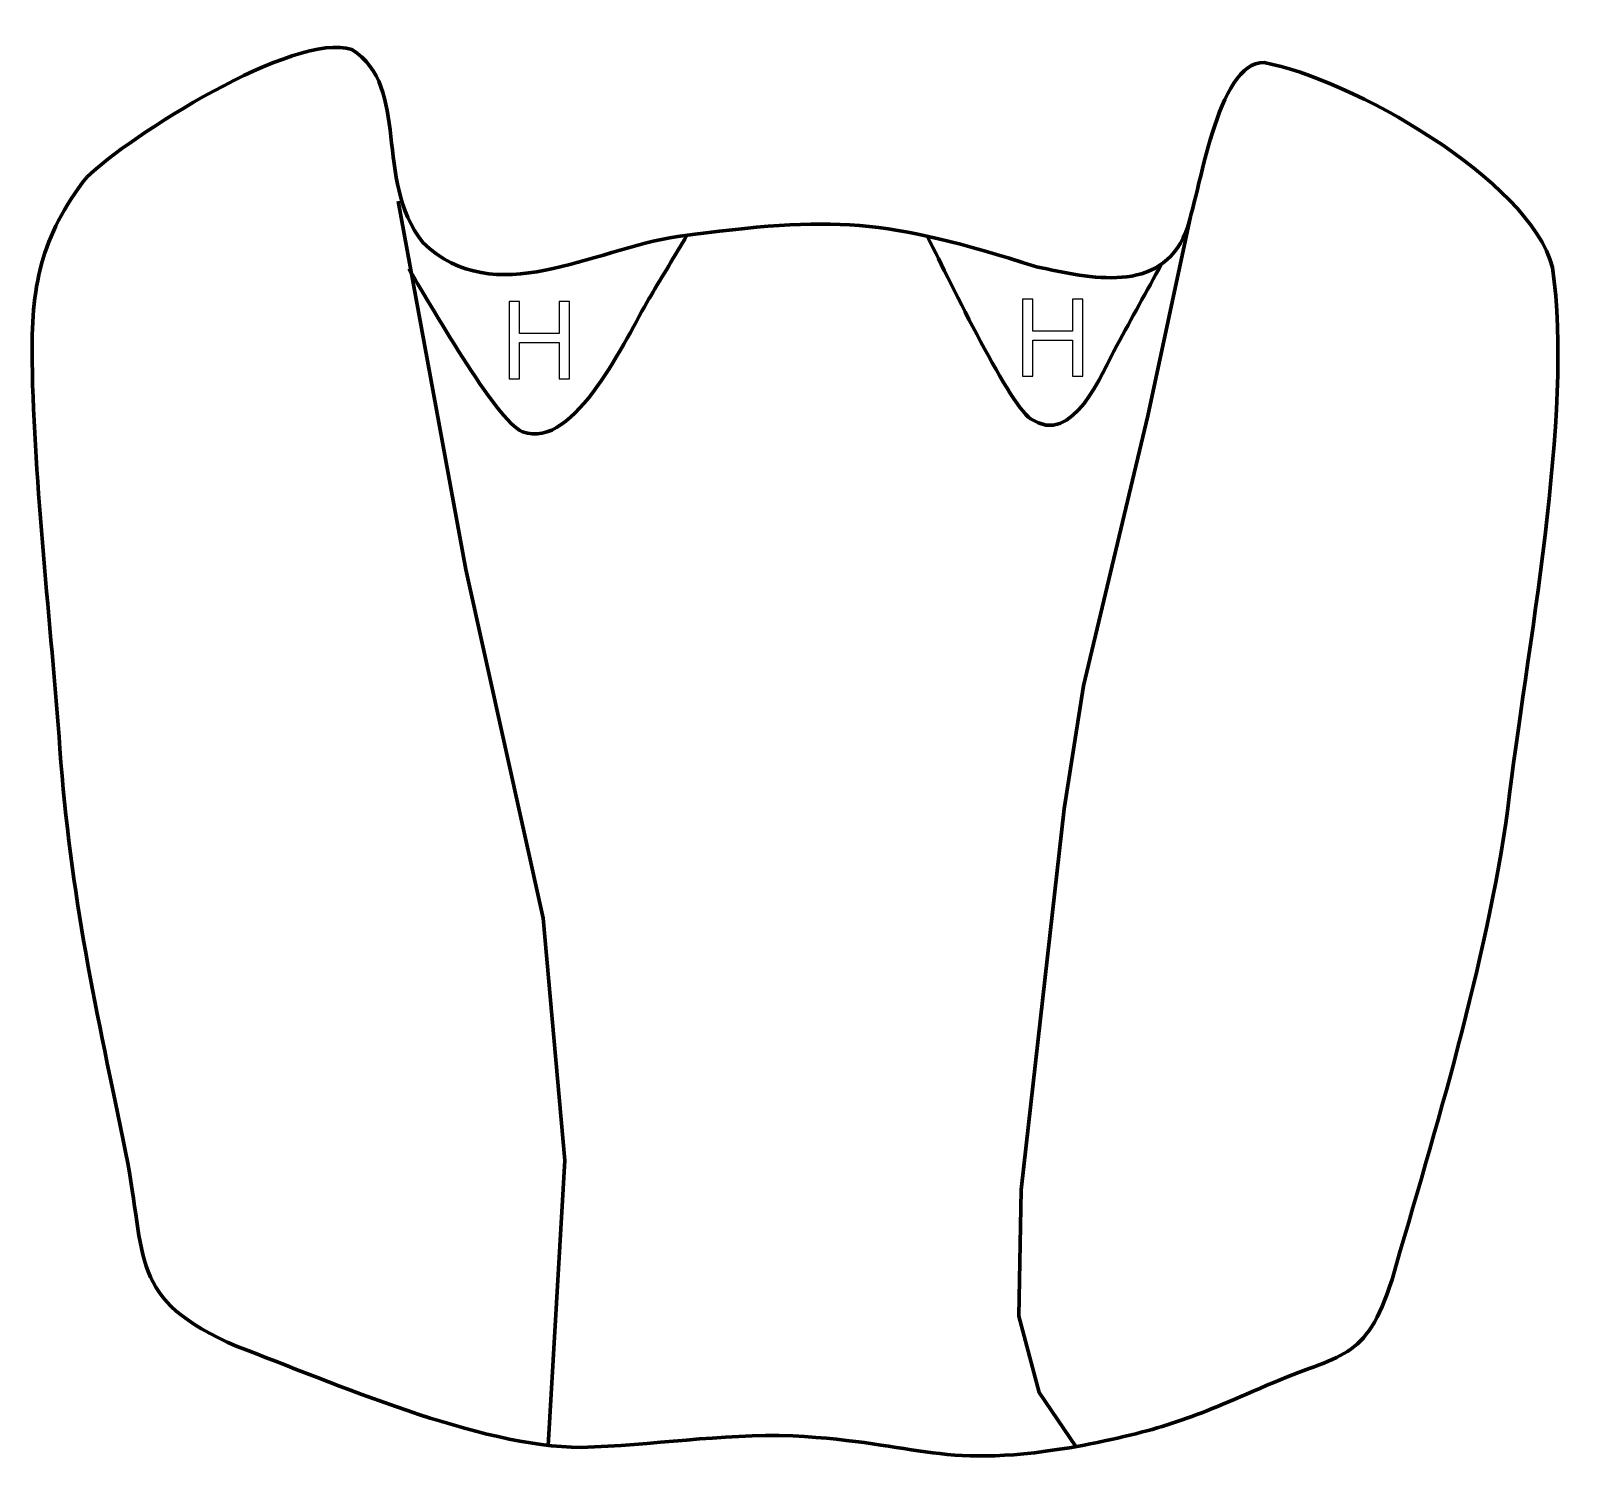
# Model space of a CAD drawing. Header units: millimetres. Extents: x -390 to -48, y 300 to 619.
import ezdxf

# ---------------------------------------------------------------- set-up
doc = ezdxf.new("R2010")
doc.units = ezdxf.units.MM
doc.header["$MEASUREMENT"] = 0
doc.layers.add('layer 2', color=7, linetype='Continuous')
doc.layers.add('layer 3', color=7, linetype='Continuous')

msp = doc.modelspace()

# ---------------------------------------------------------------- linework, layer by layer
at = {"layer": 'layer 2', "color": 142, "lineweight": 158}
for points, knots in [([(-308.7161, 581.6278), (-308.7161, 581.6278), (-293.7672, 500.0038), (-293.7672, 500.0038), (-293.7672, 500.0038), (-293.7672, 500.0038), (-276.5693, 422.7454), (-276.5693, 422.7454), (-276.5693, 422.7454), (-276.5693, 422.7454), (-271.8068, 369.0349), (-271.8068, 369.0349), (-271.8068, 369.0349), (-271.8068, 369.0349), (-275.5003, 305.8935), (-275.5003, 305.8935)], [0, 0, 0, 0, 0.2, 0.2, 0.2, 0.2, 0.4, 0.4, 0.4, 0.4, 0.6, 0.6, 0.6, 0.6, 1, 1, 1, 1]), ([(-133.0727, 578.1989), (-133.0727, 578.1989), (-142.5576, 534.0027), (-142.5576, 534.0027), (-142.5576, 534.0027), (-142.5576, 534.0027), (-156.8451, 474.2069), (-156.8451, 474.2069), (-156.8451, 474.2069), (-156.8451, 474.2069), (-161.0785, 446.9548), (-161.0785, 446.9548), (-161.0785, 446.9548), (-161.0785, 446.9548), (-170.6035, 362.5526), (-170.6035, 362.5526), (-170.6035, 362.5526), (-170.6035, 362.5526), (-171.1326, 334.5068), (-171.1326, 334.5068), (-171.1326, 334.5068), (-171.1326, 334.5068), (-166.6347, 317.5734), (-166.6347, 317.5734), (-166.6347, 317.5734), (-166.6347, 317.5734), (-158.5139, 305.6084), (-158.5139, 305.6084)], [0, 0, 0, 0, 0.125, 0.125, 0.125, 0.125, 0.25, 0.25, 0.25, 0.25, 0.375, 0.375, 0.375, 0.375, 0.5, 0.5, 0.5, 0.5, 0.625, 0.625, 0.625, 0.625, 0.75, 0.75, 0.75, 0.75, 1, 1, 1, 1]), ([(-306.4009, 566.6125), (-302.2239, 559.8789), (-287.0094, 532.7289), (-281.1621, 530.5224), (-281.1621, 530.5224), (-269.5681, 526.1475), (-258.1067, 551.5946), (-253.1366, 559.98), (-253.1366, 559.98), (-253.1366, 559.98), (-252.8264, 560.5033), (-252.8264, 560.5033), (-252.8264, 560.5033), (-250.1202, 565.0138), (-247.4321, 569.5384), (-244.7113, 574.0397)], [0, 0, 0, 0, 0.2, 0.2, 0.2, 0.2, 0.4, 0.4, 0.4, 0.4, 0.6, 0.6, 0.6, 0.6, 1, 1, 1, 1]), ([(-191.4609, 573.8544), (-187.574, 566.3375), (-173.7485, 536.9377), (-168.5291, 533.3997), (-168.5291, 533.3997), (-159.0809, 526.9953), (-152.7983, 543.4205), (-149.4028, 549.6606), (-149.4028, 549.6606), (-146.1314, 555.6728), (-142.8147, 561.6705), (-139.5066, 567.663)], [0, 0, 0, 0, 0.25, 0.25, 0.25, 0.25, 0.5, 0.5, 0.5, 0.5, 1, 1, 1, 1])]:
    msp.add_open_spline(points, degree=3, knots=knots, dxfattribs=at)
at = {"layer": 'layer 2', "color": 142}
for points in [[(-284.1059, 542.266), (-284.1059, 542.266), (-284.1059, 559.3417), (-284.1059, 559.3417), (-284.1059, 559.3417), (-284.1059, 559.3417), (-281.8403, 559.3417), (-281.8403, 559.3417), (-281.8403, 559.3417), (-281.8403, 559.3417), (-281.8403, 552.3063), (-281.8403, 552.3063), (-281.8403, 552.3063), (-281.8403, 552.3063), (-273.0163, 552.3063), (-273.0163, 552.3063), (-273.0163, 552.3063), (-273.0163, 552.3063), (-273.0163, 559.3417), (-273.0163, 559.3417), (-273.0163, 559.3417), (-273.0163, 559.3417), (-270.7506, 559.3417), (-270.7506, 559.3417), (-270.7506, 559.3417), (-270.7506, 559.3417), (-270.7506, 542.266), (-270.7506, 542.266), (-270.7506, 542.266), (-270.7506, 542.266), (-273.0163, 542.266), (-273.0163, 542.266), (-273.0163, 542.266), (-273.0163, 542.266), (-273.0163, 550.303), (-273.0163, 550.303), (-273.0163, 550.303), (-273.0163, 550.303), (-281.8403, 550.303), (-281.8403, 550.303), (-281.8403, 550.303), (-281.8403, 550.303), (-281.8403, 542.266), (-281.8403, 542.266), (-281.8403, 542.266), (-281.8403, 542.266), (-284.1059, 542.266), (-284.1059, 542.266)], [(-170.335, 542.7951), (-170.335, 542.7951), (-170.335, 559.8708), (-170.335, 559.8708), (-170.335, 559.8708), (-170.335, 559.8708), (-168.0694, 559.8708), (-168.0694, 559.8708), (-168.0694, 559.8708), (-168.0694, 559.8708), (-168.0694, 552.8354), (-168.0694, 552.8354), (-168.0694, 552.8354), (-168.0694, 552.8354), (-159.2454, 552.8354), (-159.2454, 552.8354), (-159.2454, 552.8354), (-159.2454, 552.8354), (-159.2454, 559.8708), (-159.2454, 559.8708), (-159.2454, 559.8708), (-159.2454, 559.8708), (-156.9797, 559.8708), (-156.9797, 559.8708), (-156.9797, 559.8708), (-156.9797, 559.8708), (-156.9797, 542.7951), (-156.9797, 542.7951), (-156.9797, 542.7951), (-156.9797, 542.7951), (-159.2454, 542.7951), (-159.2454, 542.7951), (-159.2454, 542.7951), (-159.2454, 542.7951), (-159.2454, 550.8321), (-159.2454, 550.8321), (-159.2454, 550.8321), (-159.2454, 550.8321), (-168.0694, 550.8321), (-168.0694, 550.8321), (-168.0694, 550.8321), (-168.0694, 550.8321), (-168.0694, 542.7951), (-168.0694, 542.7951), (-168.0694, 542.7951), (-168.0694, 542.7951), (-170.335, 542.7951), (-170.335, 542.7951)]]:
    msp.add_open_spline(points, degree=3, knots=[0, 0, 0, 0, 0.07692308, 0.07692308, 0.07692308, 0.07692308, 0.15384615, 0.15384615, 0.15384615, 0.15384615, 0.23076923, 0.23076923, 0.23076923, 0.23076923, 0.30769231, 0.30769231, 0.30769231, 0.30769231, 0.38461538, 0.38461538, 0.38461538, 0.38461538, 0.46153846, 0.46153846, 0.46153846, 0.46153846, 0.53846154, 0.53846154, 0.53846154, 0.53846154, 0.61538462, 0.61538462, 0.61538462, 0.61538462, 0.69230769, 0.69230769, 0.69230769, 0.69230769, 0.76923077, 0.76923077, 0.76923077, 0.76923077, 0.84615385, 0.84615385, 0.84615385, 0.84615385, 1, 1, 1, 1], dxfattribs=at)
at = {"layer": 'layer 3', "color": 242, "lineweight": 158}
msp.add_open_spline([(-377.7458, 586.9527), (-368.4723, 595.9708), (-331.6762, 619.3478), (-319.0045, 615.2162), (-319.0045, 615.2162), (-305.8598, 606.8037), (-314.3587, 586.4933), (-303.2389, 572.4284), (-303.2389, 572.4284), (-287.2504, 557.1082), (-265.8931, 570.9616), (-246.7401, 573.7667), (-246.7401, 573.7667), (-211.721, 578.5264), (-200.8877, 577.6981), (-167.2246, 567.0795), (-167.2246, 567.0795), (-155.2118, 564.5264), (-139.8229, 560.8382), (-134.1357, 574.7375), (-134.1357, 574.7375), (-130.988, 583.1488), (-127.3103, 612.6689), (-116.7614, 612.3036), (-116.7614, 612.3036), (-97.8545, 608.8385), (-58.0054, 586.5412), (-52.8473, 566.927), (-52.8473, 566.927), (-48.0448, 534.4303), (-58.7595, 481.1427), (-62.732, 447.0033), (-62.732, 447.0033), (-67.5344, 412.4727), (-78.678, 376.2324), (-88.4185, 342.6567), (-88.4185, 342.6567), (-94.2989, 324.2288), (-99.5846, 326.3941), (-116.1739, 319.2009), (-116.1739, 319.2009), (-133.1765, 311.8051), (-138.542, 309.5616), (-157.0453, 305.8674), (-157.0453, 305.8674), (-188.655, 300.1808), (-192.5502, 306.4982), (-221.2697, 307.9904), (-221.2697, 307.9904), (-237.5437, 308.4826), (-252.227, 305.8975), (-268.1942, 305.4416), (-268.1942, 305.4416), (-290.7601, 305.5032), (-322.9059, 319.6786), (-344.4593, 327.8075), (-344.4593, 327.8075), (-368.8498, 338.3838), (-364.3729, 347.1786), (-369.095, 370.5928), (-369.095, 370.5928), (-375.6031, 401.9733), (-381.4368, 427.9444), (-383.7122, 460.256), (-383.7122, 460.256), (-385.7385, 488.2707), (-389.4234, 518.2411), (-389.8928, 546.0885), (-389.8928, 546.0885), (-390.1676, 562.3922), (-388.0357, 573.8758), (-377.7458, 586.9527)], degree=3, knots=[0, 0, 0, 0, 0.05263158, 0.05263158, 0.05263158, 0.05263158, 0.10526316, 0.10526316, 0.10526316, 0.10526316, 0.15789474, 0.15789474, 0.15789474, 0.15789474, 0.21052632, 0.21052632, 0.21052632, 0.21052632, 0.26315789, 0.26315789, 0.26315789, 0.26315789, 0.31578947, 0.31578947, 0.31578947, 0.31578947, 0.36842105, 0.36842105, 0.36842105, 0.36842105, 0.42105263, 0.42105263, 0.42105263, 0.42105263, 0.47368421, 0.47368421, 0.47368421, 0.47368421, 0.52631579, 0.52631579, 0.52631579, 0.52631579, 0.57894737, 0.57894737, 0.57894737, 0.57894737, 0.63157895, 0.63157895, 0.63157895, 0.63157895, 0.68421053, 0.68421053, 0.68421053, 0.68421053, 0.73684211, 0.73684211, 0.73684211, 0.73684211, 0.78947368, 0.78947368, 0.78947368, 0.78947368, 0.84210526, 0.84210526, 0.84210526, 0.84210526, 0.89473684, 0.89473684, 0.89473684, 0.89473684, 1, 1, 1, 1], dxfattribs=at)

doc.saveas('drawing.dxf')
